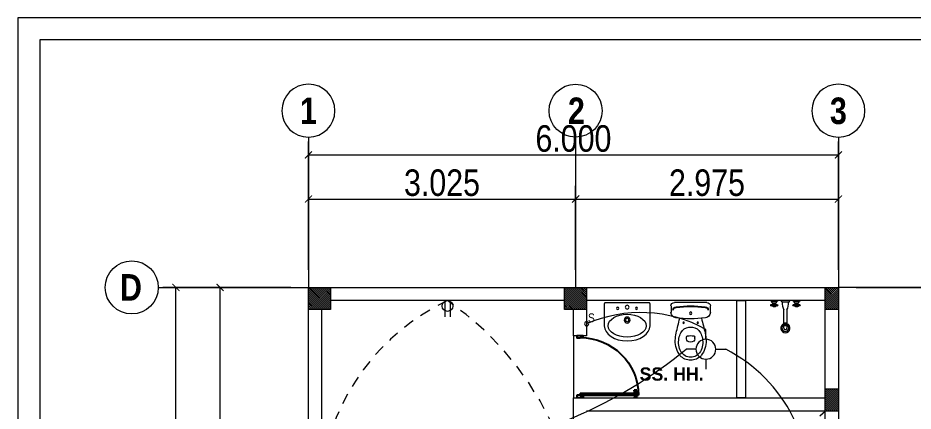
# Model space of a CAD drawing. Header units: millimetres. Extents: x 68 to 194, y 47 to 103.
# Drawn here: x 152.7 to 162.84, y 69.65 to 74.1 of the extents above; entities that cross this region are included whole.
import ezdxf
from ezdxf.enums import TextEntityAlignment as Align

# ---------------------------------------------------------------- set-up
doc = ezdxf.new("R2010")
doc.units = ezdxf.units.MM
doc.linetypes.add('DASHED2', pattern=[0.375, 0.25, -0.125])
for name, color, linetype, lineweight in [('A_Bloques', 56, 'Continuous', 15), ('E_Columna', 3, 'Continuous', 25), ('G_Ejes', 253, 'Continuous', 20), ('G_Proyección', 8, 'DASHED2', 15), ('G_Texto', 122, 'Continuous', 20), ('IE_Accesorios', 71, 'Continuous', 20), ('IE_Alumbrado', 31, 'Continuous', 60), ('IE_Interruptor', 230, 'Continuous', 40), ('IE_Tomacorriente', 104, 'DASHED2', 40)]:
    doc.layers.add(name, color=color, linetype=linetype, lineweight=lineweight)
for name, color, linetype in [('A_Puerta', 32, 'Continuous'), ('G_Acotación', 171, 'Continuous'), ('IS_Muro', 232, 'Continuous')]:
    doc.layers.add(name, color=color, linetype=linetype)
doc.styles.add('Acotacion', font='ARIALN.TTF')
doc.styles.add('Eje', font='ARIALNB.TTF', dxfattribs={"height": 0.3})
doc.styles.add('Rotulo', font='ARIALN.TTF', dxfattribs={"height": 0.1})
doc.styles.add('STYLE1', font='cityb___.ttf', dxfattribs={"width": 1.05})
doc.dimstyles.new('Lenin_50', dxfattribs={"dimtxt": 0.3, "dimasz": 0.08, "dimexe": 0.15, "dimexo": 0.2, "dimgap": 0.03, "dimtad": 2, "dimtih": 1, "dimtoh": 1, "dimlfac": -1, "dimzin": 4, "dimdsep": 46, "dimtxsty": 'Acotacion', "dimblk": 'ARCHTICK', "dimcen": 0.08, "dimclrd": 256, "dimclre": 256, "dimclrt": 4, "dimazin": 1, "dimtm": 1e-09, "dimtfac": 1, "dimtmove": 2, "dimatfit": 2, "dimfxl": 0, "dimtolj": 1, "dimlwd": 13, "dimlwe": 18, "dimarcsym": 0})
pattern_1 = [(135, (271.136787, -21.310414), (0.0112253202, 0.0112253202), [])]

# ---------------------------------------------------------------- blocks, each defined once
blk = doc.blocks.new('L01601A', base_point=(1717.2, 970.2))
blk.add_circle((1717.2, 970.2), 25)
blk = doc.blocks.new('L01601B', base_point=(1777.3, 924.9))
blk.add_arc((1777.3, 924.9), 30, 180, 0)
blk = doc.blocks.new('Lavatorio 01')
blk.add_lwpolyline([(-0.284, 0.259), (-0.034, 0.259, -0.414214), (-0.025, 0.25), (-0.025, -0.25, -0.414214), (-0.034, -0.259), (-0.284, -0.259)], format="xyb")
for centre, radius in [((-0.088, 0.106), 0.0129), ((-0.22, 0), 0.0345), ((-0.22, 0), 0.0198), ((-0.074, 0), 0.0216), ((-0.088, -0.106), 0.0129)]:
    blk.add_circle(centre, radius)
at = {"extrusion": (0, 0, -1), "xscale": 0.008620689655174374, "zscale": -0.008620689655172419, "rotation": 90}
for name, yscale in [('L01601B', 0.005747126436773442), ('L01601A', 0.005172413793104624)]:
    blk.add_blockref(name, (0.284, 0), dxfattribs=dict(at, yscale=yscale))
blk = doc.blocks.new('INOD4')
at = {"linetype": 'ByBlock'}
for p, q in [((-0.222, -0.06), (-0.222, -0.132)), ((-0.183, -0.02), (0.183, -0.02)), ((0.222, -0.06), (0.222, -0.132)), ((-0.048, -0.433), (-0.048, -0.413)), ((0.048, -0.433), (0.048, -0.413))]:
    blk.add_line(p, q, dxfattribs=at)
for centre, radius in [((0, -0.142), 0.0135), ((0, -0.142), 0.0135), ((-0.08, -0.25), 0.0075), ((0.08, -0.25), 0.0075)]:
    blk.add_circle(centre, radius, dxfattribs=at)
for centre, radius, start, end in [((-0.183, -0.06), 0.04, 90, 180), ((-0.16, -0.109), 0.04, 96.2719, 180), ((-0.16, -0.116), 0.04, 96.2141, 169.7572), ((0, -1.56), 1.493, 83.6755, 96.3306), ((0, -1.56), 1.5, 83.7281, 96.2719), ((0.16, -0.109), 0.04, 0, 83.7281), ((0.16, -0.116), 0.04, 10.2428, 83.7859), ((0.183, -0.06), 0.04, 0, 90), ((-0.159, -0.132), 0.064, 180, 263.2069), ((0, 1.199), 1.404, 263.2069, 276.7931), ((2.286, -0.87), 2.5, 164.456, 168.4256), ((-2.286, -0.87), 2.5, 11.5744, 15.544), ((0.159, -0.132), 0.064, 276.7931, 0), ((-0.007, -0.416), 0.116, 96.2419, 152.5973), ((0, -0.48), 0.18, 83.7581, 96.2419), ((0.007, -0.416), 0.116, 27.4027, 83.7581), ((0.423, -0.496), 0.6, 167.7093, 175.6206), ((0.112, -0.478), 0.25, 152.5973, 168.3805), ((-0.033, -0.413), 0.015, 96.6492, 180), ((0, -0.696), 0.3, 83.3508, 96.6492), ((0.033, -0.413), 0.015, 0, 83.3508), ((-0.112, -0.478), 0.25, 11.6195, 27.4027), ((-0.423, -0.496), 0.6, 4.3794, 12.2907), ((0.085, -0.46), 0.26, 177.6972, 218.7131), ((0.079, -0.471), 0.216, 168.3805, 209.1161), ((-0.018, -0.433), 0.03, 180, 233.1301), ((0, -0.409), 0.06, 233.1301, 306.8699), ((0.018, -0.433), 0.03, 306.8699, 0), ((-0.079, -0.471), 0.216, 330.8839, 11.6195), ((-0.085, -0.46), 0.26, 321.2869, 2.3028), ((0, -0.515), 0.126, 209.1161, 330.8839), ((0, -0.515), 0.16, 222.4362, 317.5638)]:
    blk.add_arc(centre, radius, start, end, dxfattribs=at)
blk = doc.blocks.new('Puerta 02')
for p, q in [((0.024, 0.913), (0, 0.918)), ((0, 0.918), (0, 0.878)), ((0.024, 0.883), (0, 0.878)), ((0.024, 0.907), (0.024, 0.913)), ((0.028, 0.907), (0.024, 0.907)), ((0.024, 0.889), (0.024, 0.907)), ((0.028, 0.889), (0.024, 0.889)), ((0.024, 0.889), (0.024, 0.883)), ((0.032, 0.909), (0.028, 0.909)), ((0.028, 0.907), (0.028, 0.909)), ((0.028, 0.889), (0.028, 0.907)), ((0.028, 0.889), (0.028, 0.887)), ((0.032, 0.887), (0.028, 0.887)), ((0.032, 0.909), (0.032, 0.912)), ((0.036, 0.912), (0.032, 0.912)), ((0.032, 0.887), (0.032, 0.909)), ((0.032, 0.887), (0.032, 0.884)), ((0.036, 0.884), (0.032, 0.884)), ((0.042, 0.924), (0.036, 0.912)), ((0.036, 0.884), (0.036, 0.912)), ((0.042, 0.872), (0.036, 0.884)), ((0.042, 0.872), (0.042, 0.924)), ((0.044, 0.924), (0.042, 0.924)), ((0.044, 0.872), (0.042, 0.872)), ((0.044, 0.946), (0.078, 0.946)), ((0.044, 0.005), (0.044, 0.946)), ((0.078, 0.005), (0.078, 0.946)), ((0.078, 0.924), (0.08, 0.924)), ((0.078, 0.872), (0.08, 0.872)), ((0.079, 0.898), (0.079, 0.898)), ((0.079, 0.898), (0.079, 0.898)), ((0.08, 0.872), (0.08, 0.924)), ((0.08, 0.924), (0.086, 0.912)), ((0.08, 0.872), (0.086, 0.884)), ((0.086, 0.884), (0.086, 0.912)), ((0.086, 0.912), (0.09, 0.912)), ((0.086, 0.884), (0.09, 0.884)), ((0.09, 0.909), (0.09, 0.912)), ((0.09, 0.909), (0.094, 0.909)), ((0.09, 0.887), (0.09, 0.909)), ((0.09, 0.887), (0.094, 0.887)), ((0.09, 0.887), (0.09, 0.884)), ((0.094, 0.907), (0.094, 0.909)), ((0.094, 0.889), (0.094, 0.907)), ((0.094, 0.907), (0.098, 0.907)), ((0.094, 0.889), (0.094, 0.887)), ((0.094, 0.889), (0.098, 0.889)), ((0.098, 0.913), (0.122, 0.918)), ((0.098, 0.907), (0.098, 0.913)), ((0.098, 0.889), (0.098, 0.907)), ((0.098, 0.889), (0.098, 0.883)), ((0.098, 0.883), (0.122, 0.878)), ((0.122, 0.918), (0.122, 0.878)), ((0, 0.05), (0, -0.05)), ((0.034, 0.05), (0, 0.05)), ((0.034, 0.05), (0.034, 0.005)), ((0.044, 0.005), (0.034, 0.005)), ((0.078, 0.005), (0.043, 0.005)), ((0.044, 0.005), (0.044, -0.05)), ((0.965, 0.005), (0.975, 0.005)), ((0.965, 0.005), (0.965, -0.05)), ((0.975, 0.05), (0.975, 0.005)), ((0.975, 0.05), (1, 0.05)), ((1, 0.05), (1, -0.05)), ((0.044, -0.05), (0, -0.05)), ((1, -0.05), (0.965, -0.05))]:
    blk.add_line(p, q)
blk.add_arc((0.034, 0.005), 0.941, 0, 89.3913)
blk = doc.blocks.new('Llaves_ducha')
for p, q in [((0, 0.145), (0, 0.0652)), ((0.0072, 0.1308), (0.0072, 0.0795)), ((0.0217, 0.0912), (0.0217, 0.1188)), ((0.0399, 0.116), (0.0399, 0.1232)), ((0.0399, 0.0943), (0.0399, 0.087)), ((0.0471, 0.116), (0.0471, 0.1232)), ((0.0471, 0.0943), (0.0471, 0.087)), ((0, 0.0435), (0, -0.0435)), ((0, 0.0399), (0, -0.0399)), ((0.0145, 0.029), (0.0145, -0.029)), ((0.087, 0.0145), (0.2586, 0.0145)), ((0, -0.0652), (0, -0.145)), ((0.0072, -0.0795), (0.0072, -0.1308)), ((0.2586, -0.0145), (0.087, -0.0145)), ((0.0217, -0.1191), (0.0217, -0.0914)), ((0.0399, -0.0943), (0.0399, -0.087)), ((0.0399, -0.116), (0.0399, -0.1232)), ((0.0471, -0.0943), (0.0471, -0.087)), ((0.0471, -0.116), (0.0471, -0.1232))]:
    blk.add_line(p, q)
for points in [[(0.029, 0.116), (0.058, 0.116), (0.058, 0.0943), (0.029, 0.0943)], [(0.029, -0.0943), (0.058, -0.0943), (0.058, -0.116), (0.029, -0.116)]]:
    blk.add_lwpolyline(points, close=True)
for points in [[(0.2128, 0.0145), (0.2128, -0.0145)], [(0.2216, 0.0145), (0.2216, -0.0145)], [(0.2305, 0.0145), (0.2305, -0.0145)], [(0.2379, 0.0145), (0.2379, -0.0145)]]:
    blk.add_lwpolyline(points)
for centre in [(0.0435, 0.1305), (0.0435, 0.1051), (0.0435, 0.0798), (0.0435, -0.0798), (0.0435, -0.1051), (0.0435, -0.1305)]:
    blk.add_circle(centre, 0.00811)
for centre, radius, start, end in [((0.0399, 0.1559), 0.0413, 195.2551, 254.7449), ((0.0399, 0.0544), 0.0413, 105.2551, 164.7449), ((-0.0059, 0.0231), 0.0212, 16.1502, 73.8498), ((0.029, -0.087), 0.1169, 60.2551, 97.125), ((0.2586, 0), 0.0435, 199.47058, 160.52942), ((0.2586, 0), 0.0324, 206.56435, 153.43565), ((0.2586, 0), 0.0145, 270, 90), ((-0.0059, -0.0231), 0.0212, 286.1502, 343.84979), ((0.0399, -0.0544), 0.0413, 195.2551, 254.7449), ((0.029, 0.087), 0.1169, 262.875, 299.74488), ((0.0399, -0.1559), 0.0413, 105.2551, 164.7449)]:
    blk.add_arc(centre, radius, start, end)
blk = doc.blocks.new('Eri')
blk.add_line((-1.7, 0), (0, 0))
blk.add_circle((-2, 0), 0.3)
at = {"color": 1, "style": 'Eje', "flags": 4}
blk.add_attdef('H', text='', height=0.3, dxfattribs=at).set_placement((-2, 0), align=Align.MIDDLE_CENTER)
blk = doc.blocks.new('_ArchTick')
at = {"color": 0, "linetype": 'ByBlock', "const_width": 0.15}
blk.add_lwpolyline([(-0.5, -0.5), (0.5, 0.5)], dxfattribs=at)
blk = doc.blocks.new('*D766')
at = {"layer": 'Defpoints', "color": 0}
for p in [(161.991, 72.553), (155.991, 71.053), (161.991, 71.053)]:
    blk.add_point(p, dxfattribs=at)
at = {"layer": 'G_Acotación', "lineweight": 18}
for p, q in [((155.991, 71.253), (155.991, 72.703)), ((161.991, 71.253), (161.991, 72.703))]:
    blk.add_line(p, q, dxfattribs=at)
at = {"layer": 'G_Acotación', "lineweight": 13}
blk.add_line((155.991, 72.553), (161.991, 72.553), dxfattribs=at)
at = {"layer": 'G_Acotación', "lineweight": 13, "xscale": 0.08, "yscale": 0.08, "zscale": 0.08, "rotation": 180}
blk.add_blockref('_ArchTick', (155.991, 72.553), dxfattribs=at)
at = {"layer": 'G_Acotación', "lineweight": 13, "xscale": 0.08, "yscale": 0.08, "zscale": 0.08}
blk.add_blockref('_ArchTick', (161.991, 72.553), dxfattribs=at)
at = {"layer": 'G_Acotación', "color": 4, "lineweight": 5, "insert": (158.991, 72.736), "char_height": 0.3, "attachment_point": 5, "style": 'Acotacion'}
blk.add_mtext('\\A1;6.000', dxfattribs=at)
blk = doc.blocks.new('*D767')
at = {"layer": 'Defpoints', "color": 0}
for p in [(161.991, 72.053), (159.016, 71.053), (161.991, 71.053)]:
    blk.add_point(p, dxfattribs=at)
at = {"layer": 'G_Acotación', "lineweight": 18}
for p, q in [((159.016, 71.253), (159.016, 72.203)), ((161.991, 71.253), (161.991, 72.203))]:
    blk.add_line(p, q, dxfattribs=at)
at = {"layer": 'G_Acotación', "lineweight": 13}
blk.add_line((159.016, 72.053), (161.991, 72.053), dxfattribs=at)
at = {"layer": 'G_Acotación', "lineweight": 13, "xscale": 0.08, "yscale": 0.08, "zscale": 0.08, "rotation": 180}
blk.add_blockref('_ArchTick', (159.016, 72.053), dxfattribs=at)
at = {"layer": 'G_Acotación', "lineweight": 13, "xscale": 0.08, "yscale": 0.08, "zscale": 0.08}
blk.add_blockref('_ArchTick', (161.991, 72.053), dxfattribs=at)
at = {"layer": 'G_Acotación', "color": 4, "lineweight": 5, "insert": (160.503, 72.236), "char_height": 0.3, "attachment_point": 5, "style": 'Acotacion'}
blk.add_mtext('\\A1;2.975', dxfattribs=at)
blk = doc.blocks.new('*D768')
at = {"layer": 'Defpoints', "color": 0}
for p in [(159.016, 72.053), (155.991, 71.053), (159.016, 71.053)]:
    blk.add_point(p, dxfattribs=at)
at = {"layer": 'G_Acotación', "lineweight": 18}
for p, q in [((155.991, 71.253), (155.991, 72.203)), ((159.016, 71.253), (159.016, 72.203))]:
    blk.add_line(p, q, dxfattribs=at)
at = {"layer": 'G_Acotación', "lineweight": 13}
blk.add_line((155.991, 72.053), (159.016, 72.053), dxfattribs=at)
at = {"layer": 'G_Acotación', "lineweight": 13, "xscale": 0.08, "yscale": 0.08, "zscale": 0.08, "rotation": 180}
blk.add_blockref('_ArchTick', (155.991, 72.053), dxfattribs=at)
at = {"layer": 'G_Acotación', "lineweight": 13, "xscale": 0.08, "yscale": 0.08, "zscale": 0.08}
blk.add_blockref('_ArchTick', (159.016, 72.053), dxfattribs=at)
at = {"layer": 'G_Acotación', "color": 4, "lineweight": 5, "insert": (157.503, 72.236), "char_height": 0.3, "attachment_point": 5, "style": 'Acotacion'}
blk.add_mtext('\\A1;3.025', dxfattribs=at)
blk = doc.blocks.new('*D772')
at = {"layer": 'Defpoints', "color": 0}
for p in [(154.491, 71.053), (155.991, 71.053), (155.991, 58.553)]:
    blk.add_point(p, dxfattribs=at)
at = {"layer": 'G_Acotación', "lineweight": 18}
for p, q in [((155.791, 71.053), (154.341, 71.053)), ((155.791, 58.553), (154.341, 58.553))]:
    blk.add_line(p, q, dxfattribs=at)
at = {"layer": 'G_Acotación', "lineweight": 13}
blk.add_line((154.491, 58.553), (154.491, 71.053), dxfattribs=at)
at = {"layer": 'G_Acotación', "lineweight": 13, "xscale": 0.08, "yscale": 0.08, "zscale": 0.08}
for p, rotation in [((154.491, 71.053), 90), ((154.491, 58.553), 270)]:
    blk.add_blockref('_ArchTick', p, dxfattribs=dict(at, rotation=rotation))
at = {"layer": 'G_Acotación', "color": 4, "lineweight": 5, "insert": (153.962, 64.803), "char_height": 0.3, "attachment_point": 5, "style": 'Acotacion'}
blk.add_mtext('\\A1;12.500', dxfattribs=at)
blk = doc.blocks.new('*D775')
at = {"layer": 'Defpoints', "color": 0}
for p in [(154.991, 71.053), (155.991, 71.053), (155.991, 67.028)]:
    blk.add_point(p, dxfattribs=at)
at = {"layer": 'G_Acotación', "lineweight": 18}
for p, q in [((155.791, 71.053), (154.841, 71.053)), ((155.791, 67.028), (154.841, 67.028))]:
    blk.add_line(p, q, dxfattribs=at)
at = {"layer": 'G_Acotación', "lineweight": 13}
blk.add_line((154.991, 67.028), (154.991, 71.053), dxfattribs=at)
at = {"layer": 'G_Acotación', "lineweight": 13, "xscale": 0.08, "yscale": 0.08, "zscale": 0.08}
for p, rotation in [((154.991, 71.053), 90), ((154.991, 67.028), 270)]:
    blk.add_blockref('_ArchTick', p, dxfattribs=dict(at, rotation=rotation))
at = {"layer": 'G_Acotación', "color": 4, "lineweight": 5, "insert": (154.54, 69.04), "char_height": 0.3, "attachment_point": 5, "style": 'Acotacion'}
blk.add_mtext('\\A1;4.025', dxfattribs=at)
blk = doc.blocks.new('*D777')
at = {"layer": 'Defpoints', "color": 0}
for p in [(161.991, 71.053), (163.491, 71.053), (161.991, 58.553)]:
    blk.add_point(p, dxfattribs=at)
at = {"layer": 'G_Acotación', "lineweight": 18}
for p, q in [((162.191, 71.053), (163.641, 71.053)), ((162.191, 58.553), (163.641, 58.553))]:
    blk.add_line(p, q, dxfattribs=at)
at = {"layer": 'G_Acotación', "lineweight": 13}
blk.add_line((163.491, 58.553), (163.491, 71.053), dxfattribs=at)
at = {"layer": 'G_Acotación', "lineweight": 13, "xscale": 0.08, "yscale": 0.08, "zscale": 0.08}
for p, rotation in [((163.491, 71.053), 90), ((163.491, 58.553), 270)]:
    blk.add_blockref('_ArchTick', p, dxfattribs=dict(at, rotation=rotation))
at = {"layer": 'G_Acotación', "color": 4, "lineweight": 5, "insert": (164.019, 64.803), "char_height": 0.3, "attachment_point": 5, "style": 'Acotacion'}
blk.add_mtext('\\A1;12.500', dxfattribs=at)
blk = doc.blocks.new('*D780')
at = {"layer": 'Defpoints', "color": 0}
for p in [(161.991, 71.053), (162.991, 71.053), (161.991, 67.028)]:
    blk.add_point(p, dxfattribs=at)
at = {"layer": 'G_Acotación', "lineweight": 18}
for p, q in [((162.191, 71.053), (163.141, 71.053)), ((162.191, 67.028), (163.141, 67.028))]:
    blk.add_line(p, q, dxfattribs=at)
at = {"layer": 'G_Acotación', "lineweight": 13}
blk.add_line((162.991, 67.028), (162.991, 71.053), dxfattribs=at)
at = {"layer": 'G_Acotación', "lineweight": 13, "xscale": 0.08, "yscale": 0.08, "zscale": 0.08}
for p, rotation in [((162.991, 71.053), 90), ((162.991, 67.028), 270)]:
    blk.add_blockref('_ArchTick', p, dxfattribs=dict(at, rotation=rotation))
at = {"layer": 'G_Acotación', "color": 4, "lineweight": 5, "insert": (163.442, 69.04), "char_height": 0.3, "attachment_point": 5, "style": 'Acotacion'}
blk.add_mtext('\\A1;4.025', dxfattribs=at)
blk = doc.blocks.new('PUNTO LUZ')
for p, q in [((0, 0.1125), (0, 0.225)), ((-0.1125, 0), (-0.225, 0)), ((0.1125, 0), (0.225, 0)), ((0, -0.1125), (0, -0.225))]:
    blk.add_line(p, q)
blk.add_circle((0, 0), 0.1125)
blk = doc.blocks.new('Interuptor simple doble triple')
blk.add_circle((0, 0.044), 0.0237)
at = {"style": 'Rotulo', "oblique": 20, "flags": 4}
blk.add_attdef('S A,B,C', (0.078, 0.044), '', height=0.1, dxfattribs=at)
blk = doc.blocks.new('TOMACORRIENTE 0.40')
at = {"color": 5}
for p, q in [((0.008, 0.03), (0.182, 0.03)), ((0.008, -0.03), (0.182, -0.03))]:
    blk.add_line(p, q, dxfattribs=at)
blk.add_circle((0.061, 0), 0.0608, dxfattribs=at)

msp = doc.modelspace()

# ---------------------------------------------------------------- hatches: boundary and pattern name
at = {"layer": 'E_Columna', "lineweight": 5}
h = msp.add_hatch(dxfattribs=at)
h.set_pattern_fill('LINE', color=256, scale=0.005, angle=45, style=0)
h.set_pattern_definition(pattern_1)
h.paths.add_polyline_path([(156.2407, 70.8029), (155.9907, 70.8029), (155.9907, 71.0529), (156.2407, 71.0529)])
h = msp.add_hatch(dxfattribs=at)
h.set_pattern_fill('LINE', color=256, scale=0.005, angle=45, style=0)
h.set_pattern_definition(pattern_1)
h.paths.add_polyline_path([(159.1407, 70.8029), (158.8907, 70.8029), (158.8907, 71.0529), (159.1407, 71.0529)])
h = msp.add_hatch(dxfattribs=at)
h.set_pattern_fill('LINE', color=256, scale=0.005, angle=45, style=0)
h.set_pattern_definition(pattern_1)
h.paths.add_polyline_path([(161.9907, 70.8029), (161.8407, 70.8029), (161.8407, 71.0529), (161.9907, 71.0529)])
h = msp.add_hatch(dxfattribs=at)
h.set_pattern_fill('LINE', color=256, scale=0.005, angle=45, style=0)
h.set_pattern_definition([(135, (271.136787, -22.460414), (0.0112253202, 0.0112253202), [])])
h.paths.add_polyline_path([(161.9907, 69.6529), (161.8407, 69.6529), (161.8407, 69.9029), (161.9907, 69.9029)])

# ---------------------------------------------------------------- linework, layer by layer
at = {"lineweight": 5}
for points in [[(193.7519, 46.547), (193.7519, 74.1029), (152.7019, 74.1029), (152.7019, 46.547)], [(193.5019, 46.797), (193.5019, 73.8529), (152.9519, 73.8529), (152.9519, 46.797)]]:
    msp.add_lwpolyline(points, close=True, dxfattribs=at)
at = {"layer": 'A_Bloques', "lineweight": 5}
msp.add_lwpolyline([(160.8407, 70.9029), (160.9407, 70.9029), (160.9407, 69.8029), (160.8407, 69.8029)], close=True, dxfattribs=at)
at = {"layer": 'A_Puerta', "lineweight": 5}
msp.add_line((158.9907, 70.5029), (158.9907, 69.8029), dxfattribs=at)
at = {"layer": 'E_Columna', "lineweight": 5}
for points in [[(156.2407, 70.8029), (155.9907, 70.8029), (155.9907, 71.0529), (156.2407, 71.0529)], [(159.1407, 70.8029), (158.8907, 70.8029), (158.8907, 71.0529), (159.1407, 71.0529)], [(161.9907, 70.8029), (161.8407, 70.8029), (161.8407, 71.0529), (161.9907, 71.0529)], [(161.9907, 69.6529), (161.8407, 69.6529), (161.8407, 69.9029), (161.9907, 69.9029)]]:
    msp.add_lwpolyline(points, close=True, dxfattribs=at)
at = {"layer": 'G_Proyección', "lineweight": 5, "ltscale": 0.25}
msp.add_line((159.1407, 67.1529), (161.8407, 69.6529), dxfattribs=at)
at = {"layer": 'G_Proyección', "lineweight": 5, "ltscale": 0.5}
msp.add_lwpolyline([(161.9907, 71.0529), (161.9907, 71.0529), (161.9907, 58.2529, -0.4142136), (161.4907, 57.7529), (156.4907, 57.7529, -0.4142136), (155.9907, 58.2529), (155.9907, 71.0529), (155.9907, 71.0529), (161.9907, 71.0529), (161.9907, 71.0529)], format="xyb", close=True, dxfattribs=at)
at = {"layer": 'IE_Alumbrado', "lineweight": 5}
for centre, radius, start, end in [((156.961, 74.3673), 5.1997, 276.67894, 309.46188), ((159.9222, 68.8056), 1.7389, 350.69326, 62.84971)]:
    msp.add_arc(centre, radius, start, end, dxfattribs=at)
at = {"layer": 'IE_Interruptor', "lineweight": 5}
msp.add_arc((159.7519, 69.2353), 1.5324, 61.17389, 113.5043, dxfattribs=at)
at = {"layer": 'IE_Tomacorriente', "lineweight": 5, "ltscale": 0.5}
for centre, radius, start, end in [((158.6448, 68.6141), 2.5304, 115.24258, 171.73528), ((155.602, 68.0383), 3.473, 347.35206, 55.56786)]:
    msp.add_arc(centre, radius, start, end, dxfattribs=at)
at = {"layer": 'IS_Muro', "lineweight": 5}
for points in [[(155.9907, 58.5529), (155.9907, 71.0529), (161.9907, 71.0529), (161.9907, 58.5529)], [(158.9907, 69.4029), (158.9907, 69.8029), (161.8407, 69.8029), (161.8407, 70.9029), (159.1407, 70.9029), (159.1407, 70.5029), (158.9907, 70.5029), (158.9907, 70.8029), (158.8907, 70.8029), (158.8907, 70.9029), (156.2407, 70.9029), (156.2407, 70.8029), (156.1407, 70.8029), (156.1407, 67.1529)], [(161.8407, 67.1529), (161.8407, 69.6529), (159.1407, 69.6529)]]:
    msp.add_lwpolyline(points, dxfattribs=at)

# ---------------------------------------------------------------- block references
at = {"layer": 'A_Bloques', "lineweight": 5, "xscale": -1, "rotation": 270}
msp.add_blockref('Lavatorio 01', (159.5994, 70.9029), dxfattribs=at)
at = {"layer": 'A_Bloques', "lineweight": 5, "xscale": -1}
msp.add_blockref('INOD4', (160.3182, 70.9029), dxfattribs=at)
at = {"layer": 'A_Bloques', "lineweight": 5, "xscale": 1.200000000000045, "yscale": 1.200000000000045, "zscale": 1.200000000000045, "rotation": 270}
msp.add_blockref('Llaves_ducha', (161.3907, 70.9029), dxfattribs=at)
at = {"layer": 'A_Puerta', "lineweight": 5, "xscale": -0.6999999999999993, "yscale": 0.6999999999999886, "zscale": 0.7, "rotation": 270}
msp.add_blockref('Puerta 02', (159.0657, 69.8029), dxfattribs=at)
at = {"layer": 'G_Ejes', "lineweight": 5}
ref = msp.add_blockref('Eri', (155.9907, 71.0529), dxfattribs=dict(at, xscale=-1, rotation=90))
ref.add_attrib('H', '1', dxfattribs={"layer": '0', "color": 1, "height": 0.3, "style": 'Eje', "flags": 4}).set_placement((155.9907, 73.0518), align=Align.MIDDLE_CENTER)
ref = msp.add_blockref('Eri', (159.0157, 71.0529), dxfattribs=dict(at, rotation=270))
ref.add_attrib('H', '2', dxfattribs={"layer": '0', "color": 1, "height": 0.3, "style": 'Eje', "flags": 4}).set_placement((159.0243, 73.0518), align=Align.MIDDLE_CENTER)
ref = msp.add_blockref('Eri', (161.9907, 71.0529), dxfattribs=dict(at, xscale=-1, rotation=90))
ref.add_attrib('H', '3', dxfattribs={"layer": '0', "color": 1, "height": 0.3, "style": 'Eje', "flags": 4}).set_placement((161.9907, 73.0518), align=Align.MIDDLE_CENTER)
ref = msp.add_blockref('Eri', (155.9907, 71.0529), dxfattribs=at)
ref.add_attrib('H', 'D', dxfattribs={"layer": '0', "color": 1, "height": 0.3, "style": 'Eje', "flags": 4}).set_placement((153.9819, 71.0529), align=Align.MIDDLE_CENTER)
ref = msp.add_blockref('Eri', (161.9907, 71.0529), dxfattribs=dict(at, xscale=-1))
ref.add_attrib('H', 'D', dxfattribs={"layer": '0', "color": 1, "height": 0.3, "style": 'Eje', "flags": 4}).set_placement((163.9922, 71.0529), align=Align.MIDDLE_CENTER)
at = {"layer": 'IE_Accesorios', "lineweight": 5, "rotation": 269.9999999999935}
msp.add_blockref('TOMACORRIENTE 0.40', (157.5657, 70.9029), dxfattribs=at)
at = {"layer": 'IE_Accesorios', "lineweight": 5}
ref = msp.add_blockref('Interuptor simple doble triple', (159.1407, 70.5969), dxfattribs=dict(at, xscale=-1))
ref.add_attrib('S A,B,C', 'S', (159.1562, 70.6586), dxfattribs={"layer": '0', "height": 0.1, "rotation": 360, "style": 'Rotulo', "flags": 4})
at = {"layer": 'IE_Accesorios', "lineweight": 5, "xscale": -1}
msp.add_blockref('PUNTO LUZ', (160.4907, 70.3529), dxfattribs=at)

# ---------------------------------------------------------------- texts
at = {"layer": 'G_Texto', "lineweight": 5, "ltscale": 0.2, "style": 'STYLE1'}
msp.add_text('SS. HH.', height=0.15, rotation=360, dxfattribs=at).set_placement((160.1031, 70.0724), align=Align.MIDDLE)

# ---------------------------------------------------------------- dimensions: what is measured, and where the dimension line sits
at = {"layer": 'G_Acotación', "lineweight": 5}
for base, p1, p2, angle, picture, middle in [((161.9907, 72.5529), (155.9907, 71.0529), (161.9907, 71.0529), 180, '*D766', (158.9907, 72.736)), ((159.0157, 72.0529), (155.9907, 71.0529), (159.0157, 71.0529), 180, '*D768', (157.5032, 72.236)), ((161.9907, 72.0529), (159.0157, 71.0529), (161.9907, 71.0529), 180, '*D767', (160.5032, 72.236)), ((154.4907, 71.0529), (155.9907, 58.5529), (155.9907, 71.0529), 90, '*D772', (153.962, 64.8029)), ((154.9907, 71.0529), (155.9907, 67.0279), (155.9907, 71.0529), 90, '*D775', (154.5398, 69.0404)), ((163.4907, 71.0529), (161.9907, 58.5529), (161.9907, 71.0529), 90, '*D777', (164.0194, 64.8029)), ((162.9907, 71.0529), (161.9907, 67.0279), (161.9907, 71.0529), 90, '*D780', (163.4417, 69.0404))]:
    dim = msp.add_linear_dim(base=base, p1=p1, p2=p2, angle=angle, dimstyle='Lenin_50', override={"dimdec": 3, "dimfxl": 0.06}, dxfattribs=at)
    dim.commit()
    dim.dimension.update_dxf_attribs({"geometry": picture, "text_midpoint": middle})

doc.saveas('drawing.dxf')
